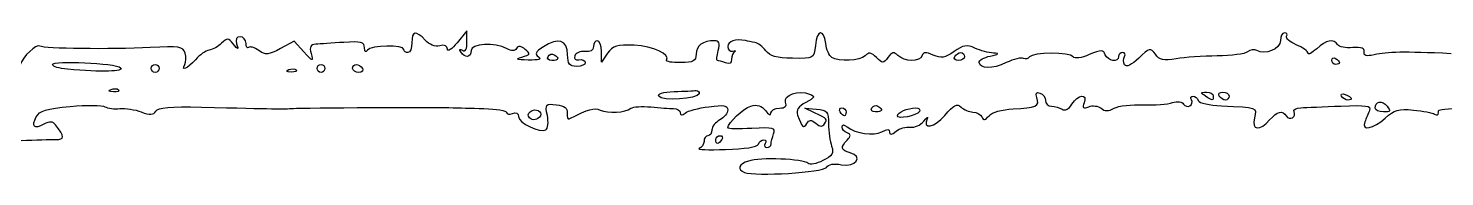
# Model space of a CAD drawing. Extents: x -171 to 832, y -60 to 309.
# Drawn here: x 189.57 to 220.15, y 152.56 to 155.75 of the extents above; entities that cross this region are included whole.
import ezdxf

# ---------------------------------------------------------------- set-up
doc = ezdxf.new("R2010")
doc.units = 0
doc.layers.add('Mobo_Pics_Outline', color=7, linetype='CONTINUOUS')

msp = doc.modelspace()

# ---------------------------------------------------------------- linework, layer by layer
at = {"layer": 'Mobo_Pics_Outline', "color": 1}
for points in [[(199.040851, 155.45732), (199.037733, 155.696762), (198.828111, 155.441021)], [(195.520173, 155.243332), (195.311373, 155.47189), (195.014775, 155.312923)], [(202.07759, 155.212917), (201.942207, 155.019622), (201.942207, 155.251695)], [(206.545805, 153.929593), (206.332696, 154.029996), (206.588438, 154.010154)]]:
    msp.add_lwpolyline(points, dxfattribs=at)
for points in [[(200.791865, 155.144347)], [(209.57108, 155.142958)], [(217.711834, 155.062738)], [(190.412612, 154.869698)], [(192.224035, 154.887273)], [(195.191572, 154.860259)], [(195.804261, 154.887273)], [(196.571452, 154.887273)], [(191.355616, 154.4339)], [(203.180102, 154.28679)], [(214.984015, 154.290532)], [(215.282395, 154.290532)], [(217.925546, 154.28956)], [(200.370283, 153.855499)], [(207.09902, 153.949703)], [(207.781829, 154.036321)], [(208.335056, 153.867121)], [(218.649512, 154.029801)], [(204.413851, 153.353001)]]:
    msp.add_lwpolyline(points, close=True, dxfattribs=at)
for points in [[(198.140414, 155.492895), (197.942244, 155.711899), (197.850436, 155.695458), (197.850436, 155.441021)], [(206.787487, 155.422916), (206.74749, 155.74939), (206.59354, 155.719397), (206.562841, 155.379149)], [(189.82165, 155.365789), (189.738028, 155.417465), (189.456945, 155.150129), (189.385347, 154.950859)], [(192.20146, 155.33801), (191.334815, 155.293421), (189.911769, 155.309947), (189.82165, 155.365789)], [(192.952848, 155.21646), (192.908231, 155.357058), (192.826962, 155.370211), (192.20146, 155.33801)], [(193.743621, 155.431524), (193.672188, 155.360091), (193.551999, 155.29257), (193.47654, 155.281487)], [(193.99375, 155.415934), (193.886033, 155.546271), (193.859983, 155.547915), (193.743621, 155.431524)], [(194.067082, 155.419619), (194.111161, 155.279474), (194.106711, 155.279247), (193.99375, 155.415934)], [(194.145375, 155.568806), (194.065098, 155.568806), (194.037007, 155.515288), (194.067082, 155.419619)], [(194.270185, 155.426762), (194.27057, 155.504885), (194.214229, 155.568806), (194.145375, 155.568806)], [(194.324014, 155.33852), (194.294421, 155.308926), (194.270185, 155.348724), (194.270185, 155.426762)], [(194.548008, 155.273153), (194.454408, 155.338718), (194.353608, 155.368113), (194.324014, 155.33852)], [(195.777558, 155.408394), (195.659354, 155.40074), (195.635231, 155.35292), (195.675795, 155.206567)], [(196.380006, 155.448107), (196.133873, 155.431666), (195.862768, 155.413893), (195.777558, 155.408394)], [(196.828841, 155.331547), (196.827732, 155.454825), (196.757181, 155.473165), (196.380006, 155.448107)], [(197.67996, 155.293279), (197.67996, 155.398473), (196.961553, 155.388126), (196.892762, 155.28194)], [(197.850436, 155.441021), (197.850436, 155.323808), (197.812083, 155.227912), (197.765198, 155.227912)], [(198.451981, 155.374973), (198.353534, 155.349178), (198.227166, 155.397084), (198.140414, 155.492895)], [(198.618063, 155.301783), (198.618063, 155.375115), (198.55624, 155.402214), (198.451981, 155.374973)], [(198.828111, 155.441021), (198.712826, 155.300365), (198.61829, 155.23772), (198.618063, 155.301783)], [(198.945493, 155.27868), (199.011172, 155.238088), (199.042892, 155.297389), (199.040851, 155.45732)], [(199.896775, 155.312923), (199.642025, 155.449241), (199.12915, 155.420923), (199.12915, 155.270545)], [(200.298841, 155.297616), (200.209975, 155.371373), (200.149257, 155.377723), (200.111868, 155.317175)], [(200.690731, 155.353628), (200.517449, 155.240101), (200.49565, 155.193499), (200.588372, 155.134765)], [(201.214525, 155.184854), (201.21084, 155.495834), (201.007624, 155.561283), (200.690731, 155.353628)], [(201.771731, 155.356917), (201.771731, 155.277802), (201.703105, 155.237691), (201.589322, 155.250362)], [(201.856969, 155.483767), (201.810084, 155.483767), (201.771731, 155.426677), (201.771731, 155.356917)], [(201.942207, 155.251695), (201.942207, 155.379339), (201.903854, 155.483767), (201.856969, 155.483767)], [(202.652983, 155.385461), (202.279173, 155.403036), (202.192617, 155.377241), (202.07759, 155.212917)], [(203.352398, 155.063508), (203.433554, 155.194837), (203.061266, 155.366209), (202.652983, 155.385461)], [(204.387851, 155.483775), (204.13554, 155.483775), (203.988042, 155.378298), (203.987769, 155.197615)], [(204.4645, 155.270667), (204.504043, 155.428273), (204.484059, 155.483775), (204.387851, 155.483775)], [(205.053636, 155.485051), (204.84546, 155.531596), (204.67004, 155.473713), (204.67004, 155.358739)], [(204.67004, 155.358739), (204.67004, 155.289886), (204.717974, 155.24524), (204.776595, 155.259527)], [(205.25722, 155.446925), (205.192137, 155.457413), (205.100521, 155.474705), (205.053636, 155.485051)], [(205.491986, 155.268626), (205.427951, 155.356188), (205.322304, 155.436437), (205.25722, 155.446925)], [(206.562841, 155.379149), (206.537613, 155.100758), (206.537046, 155.100333), (206.073031, 155.104868)], [(206.915357, 155.12322), (206.860989, 155.157831), (206.803446, 155.292675), (206.787487, 155.422916)], [(210.008529, 155.324199), (209.834793, 155.403371), (209.75616, 155.390473), (209.556986, 155.250158)], [(216.604049, 155.485533), (216.604049, 155.306638), (216.265694, 155.163818), (216.093696, 155.270128)], [(216.694332, 155.654393), (216.644698, 155.654393), (216.604049, 155.578396), (216.604049, 155.485533)], [(216.738043, 155.579048), (216.763554, 155.62049), (216.743995, 155.654393), (216.694332, 155.654393)], [(216.946134, 155.398226), (216.806074, 155.456251), (216.712446, 155.537605), (216.738043, 155.579048)], [(217.20077, 155.214541), (217.20077, 155.257571), (217.086194, 155.340229), (216.946134, 155.398226)], [(217.839903, 155.39902), (217.757614, 155.532163), (217.590426, 155.499338), (217.387346, 155.310125)], [(218.164595, 155.335098), (218.014897, 155.323476), (217.868769, 155.35239), (217.839903, 155.39902)], [(190.092949, 154.968486), (190.092949, 155.067245), (191.459665, 155.003862), (191.563226, 154.900284)], [(193.176927, 155.074076), (193.013283, 154.885402), (192.850999, 154.813061), (192.94973, 154.972822)], [(192.94973, 154.972822), (192.978984, 155.020132), (192.980373, 155.129776), (192.952848, 155.21646)], [(193.47654, 155.281487), (193.401082, 155.270432), (193.266266, 155.177087), (193.176927, 155.074076)], [(195.014775, 155.312923), (194.756142, 155.174309), (194.696399, 155.169206), (194.548008, 155.273153)], [(195.675795, 155.206567), (195.725854, 155.026028), (195.716727, 155.028183), (195.520173, 155.243332)], [(196.892762, 155.28194), (196.852765, 155.220202), (196.829663, 155.238145), (196.828841, 155.331547)], [(197.765198, 155.227912), (197.718313, 155.227912), (197.67996, 155.257335), (197.67996, 155.293279)], [(198.907906, 155.241093), (198.870233, 155.302066), (198.884662, 155.316381), (198.945493, 155.27868)], [(199.12915, 155.270545), (199.12915, 155.119175), (198.994334, 155.101232), (198.907906, 155.241093)], [(200.111868, 155.317175), (200.074252, 155.256315), (200.005257, 155.254983), (199.896775, 155.312923)], [(200.3652, 155.067358), (200.09812, 155.073027), (200.068237, 155.086917), (200.227323, 155.131477)], [(200.227323, 155.131477), (200.405707, 155.181452), (200.414409, 155.201691), (200.298841, 155.297616)], [(200.588372, 155.134765), (200.666324, 155.085386), (200.590843, 155.062595), (200.3652, 155.067358)], [(200.871207, 155.05772), (200.798101, 155.05772), (200.762413, 155.096697), (200.791865, 155.144347)], [(200.791865, 155.144347), (200.821317, 155.191997), (200.881128, 155.20892), (200.924753, 155.181934)], [(200.924753, 155.181934), (201.042986, 155.108857), (201.020933, 155.05772), (200.871207, 155.05772)], [(201.409435, 154.929707), (201.253955, 154.929707), (201.217048, 154.97801), (201.214525, 155.184854)], [(201.367171, 155.158293), (201.34336, 155.091027), (201.38021, 155.056813), (201.45873, 155.073055)], [(201.589322, 155.250362), (201.489004, 155.261417), (201.389026, 155.220088), (201.367171, 155.158293)], [(201.45873, 155.073055), (201.530957, 155.088079), (201.592553, 155.061717), (201.595643, 155.014945)], [(203.652496, 155.010982), (203.468244, 155.008811), (203.333202, 155.032525), (203.352398, 155.063508)], [(203.987769, 155.197615), (203.987769, 155.042588), (203.936803, 155.014327), (203.652496, 155.010982)], [(204.448343, 155.057558), (204.427933, 155.057558), (204.43502, 155.153454), (204.4645, 155.270667)], [(204.620462, 155.005826), (204.546308, 155.034286), (204.468866, 155.057558), (204.448343, 155.057558)], [(204.755306, 155.083977), (204.755306, 155.000553), (204.707061, 154.972604), (204.620462, 155.005826)], [(204.819228, 155.249605), (204.78405, 155.230046), (204.755306, 155.15541), (204.755306, 155.083977)], [(204.776595, 155.259527), (204.835187, 155.2737), (204.854377, 155.269448), (204.819228, 155.249605)], [(206.073031, 155.104868), (205.721291, 155.10827), (205.58012, 155.148097), (205.491986, 155.268626)], [(207.637106, 155.160609), (207.523891, 155.047393), (207.071371, 155.023951), (206.915357, 155.12322)], [(207.881878, 155.121661), (207.771072, 155.232467), (207.717497, 155.240971), (207.637106, 155.160609)], [(208.13127, 155.125346), (208.03098, 154.989623), (208.014199, 154.989396), (207.881878, 155.121661)], [(208.346845, 155.164294), (208.260303, 155.249645), (208.217415, 155.241907), (208.13127, 155.125346)], [(208.867742, 155.162596), (208.822303, 155.026306), (208.485621, 155.027412), (208.346845, 155.164294)], [(209.109254, 155.173935), (208.95281, 155.244857), (208.89419, 155.242136), (208.867742, 155.162596)], [(209.556986, 155.250158), (209.35995, 155.111374), (209.278029, 155.097399), (209.109254, 155.173935)], [(209.651301, 155.05772), (209.578195, 155.05772), (209.54211, 155.096073), (209.57108, 155.142958)], [(209.57108, 155.142958), (209.60005, 155.189843), (209.659861, 155.228196), (209.703969, 155.228196)], [(209.784189, 155.142958), (209.784189, 155.096073), (209.724378, 155.05772), (209.651301, 155.05772)], [(209.703969, 155.228196), (209.748076, 155.228196), (209.784189, 155.189843), (209.784189, 155.142958)], [(210.406691, 155.218268), (210.303397, 155.223938), (210.124219, 155.271475), (210.008529, 155.324199)], [(210.099813, 155.014401), (210.090458, 155.060832), (210.19809, 155.123421), (210.338745, 155.153497)], [(210.338745, 155.153497), (210.529602, 155.194316), (210.546836, 155.210728), (210.406691, 155.218268)], [(211.058359, 155.103539), (211.015244, 155.130185), (210.847603, 155.089082), (210.685844, 155.012433)], [(211.185238, 155.13353), (211.158592, 155.090386), (211.101474, 155.076893), (211.058359, 155.103539)], [(212.131389, 155.138915), (212.068006, 155.241473), (211.249077, 155.236767), (211.185238, 155.13353)], [(212.478109, 155.183646), (212.303551, 155.110711), (212.160246, 155.092229), (212.131389, 155.138915)], [(212.823643, 155.182878), (212.781521, 155.292635), (212.739228, 155.292749), (212.478109, 155.183646)], [(213.109132, 155.143051), (213.109132, 155.010475), (212.8774, 155.04279), (212.823643, 155.182878)], [(213.199415, 155.228289), (213.149781, 155.228289), (213.109132, 155.189936), (213.109132, 155.143051)], [(213.237003, 155.143051), (213.265973, 155.189936), (213.249192, 155.228289), (213.199415, 155.228289)], [(213.241255, 154.965574), (213.209904, 155.016286), (213.207948, 155.096166), (213.237003, 155.143051)], [(213.54478, 155.109517), (213.389243, 154.9605), (213.277218, 154.907379), (213.241255, 154.965574)], [(213.904619, 155.19073), (213.797242, 155.337564), (213.778363, 155.333284), (213.54478, 155.109517)], [(214.352002, 155.09353), (214.083873, 155.047155), (213.995574, 155.066317), (213.904619, 155.19073)], [(215.240153, 155.156175), (214.935409, 155.1535), (214.535744, 155.125306), (214.352002, 155.09353)], [(215.897057, 155.244616), (215.840506, 155.198638), (215.5449, 155.15884), (215.240153, 155.156175)], [(216.093696, 155.270128), (216.042106, 155.302018), (215.953608, 155.290538), (215.897057, 155.244616)], [(217.387346, 155.310125), (217.284732, 155.214541), (217.20077, 155.171511), (217.20077, 155.214541)], [(217.711834, 155.062738), (217.711834, 155.112401), (217.750187, 155.129295), (217.797072, 155.100325)], [(217.797072, 154.972454), (217.750187, 154.972454), (217.711834, 155.013075), (217.711834, 155.062738)], [(217.797072, 155.100325), (217.843957, 155.071355), (217.88231, 155.030734), (217.88231, 155.010042)], [(218.413052, 155.242207), (218.429493, 155.321605), (218.354374, 155.349725), (218.164595, 155.335098)], [(218.62616, 155.180213), (218.454239, 155.142569), (218.395817, 155.15952), (218.413052, 155.242207)], [(220.287668, 155.204308), (219.25514, 155.250768), (218.926346, 155.246034), (218.62616, 155.180213)], [(190.412612, 154.869698), (190.236807, 154.885005), (190.092949, 154.929509), (190.092949, 154.968486)], [(191.563226, 154.900284), (191.646111, 154.817427), (191.159427, 154.804473), (190.412612, 154.869698)], [(192.224035, 154.887273), (192.224035, 154.934158), (192.262388, 154.972511), (192.309273, 154.972511)], [(192.309273, 154.802035), (192.262388, 154.802035), (192.224035, 154.840388), (192.224035, 154.887273)], [(192.309273, 154.972511), (192.356158, 154.972511), (192.394511, 154.934158), (192.394511, 154.887273)], [(192.394511, 154.887273), (192.394511, 154.840388), (192.356158, 154.802035), (192.309273, 154.802035)], [(195.243077, 154.808753), (195.14378, 154.812722), (195.123569, 154.833131), (195.191572, 154.860259)], [(195.191572, 154.860344), (195.253112, 154.885005), (195.326643, 154.881887), (195.354961, 154.853541)], [(195.354961, 154.853541), (195.383307, 154.825194), (195.332851, 154.805068), (195.243077, 154.808753)], [(195.804261, 154.887273), (195.804261, 154.934158), (195.842614, 154.972511), (195.889499, 154.972511)], [(195.889499, 154.802035), (195.842614, 154.802035), (195.804261, 154.840388), (195.804261, 154.887273)], [(195.889499, 154.972511), (195.936384, 154.972511), (195.974736, 154.934158), (195.974736, 154.887273)], [(195.974736, 154.887273), (195.974736, 154.840388), (195.936384, 154.802035), (195.889499, 154.802035)], [(196.571452, 154.887273), (196.571452, 154.934158), (196.607537, 154.972511), (196.651672, 154.972511)], [(196.70434, 154.802035), (196.631263, 154.802035), (196.571452, 154.840388), (196.571452, 154.887273)], [(196.651672, 154.972511), (196.69578, 154.972511), (196.755591, 154.934158), (196.784561, 154.887273)], [(196.784561, 154.887273), (196.813531, 154.840388), (196.777474, 154.802035), (196.70434, 154.802035)], [(201.595643, 155.014945), (201.598761, 154.96806), (201.514912, 154.929707), (201.409435, 154.929707)], [(210.685844, 155.012433), (210.38063, 154.867611), (210.128873, 154.868433), (210.099813, 155.014401)], [(217.88231, 155.010042), (217.88231, 154.989349), (217.843957, 154.972454), (217.797072, 154.972454)], [(191.355616, 154.433985), (191.417156, 154.458646), (191.490687, 154.455528), (191.519005, 154.427182)], [(191.407122, 154.382394), (191.307824, 154.386363), (191.287613, 154.406772), (191.355616, 154.4339)], [(191.519005, 154.427182), (191.547351, 154.398835), (191.496895, 154.378709), (191.407122, 154.382394)], [(200.776921, 153.873286), (200.727882, 154.118483), (200.738426, 154.131012), (200.971519, 154.104394)], [(203.180114, 154.286847), (203.145389, 154.343058), (203.268186, 154.380504), (203.513766, 154.388582)], [(204.051555, 154.339968), (204.020997, 154.227574), (203.245946, 154.180264), (203.180102, 154.28679)], [(203.513766, 154.388582), (203.727498, 154.395669), (203.940751, 154.405307), (203.987633, 154.409842)], [(203.987633, 154.409842), (204.034518, 154.414661), (204.06329, 154.383197), (204.051555, 154.339968)], [(205.787665, 154.03337), (205.911737, 154.03337), (205.952216, 154.072629), (205.91854, 154.160362)], [(205.91854, 154.160362), (205.861167, 154.309918), (206.206322, 154.425288), (206.438995, 154.334352)], [(206.357046, 154.153587), (206.193685, 154.067158), (206.141216, 153.987703), (206.178406, 153.883105)], [(206.438995, 154.334352), (206.568, 154.283924), (206.556803, 154.259262), (206.357046, 154.153587)], [(209.359026, 153.874278), (209.553369, 154.10482), (209.621911, 154.139969), (209.709862, 154.05425)], [(210.834816, 154.013657), (211.322075, 154.032933), (211.414856, 154.077749), (211.344732, 154.26047)], [(211.344732, 154.26047), (211.308959, 154.353673), (211.330559, 154.384486), (211.412395, 154.357188)], [(211.412395, 154.357188), (211.478471, 154.335078), (211.532641, 154.262794), (211.532754, 154.196379)], [(211.532754, 154.196379), (211.532754, 154.129963), (211.590411, 154.074602), (211.660625, 154.073355)], [(212.104332, 154.114939), (212.236143, 154.325979), (212.446066, 154.35081), (212.367501, 154.146064)], [(212.367501, 154.146064), (212.324924, 154.035087), (212.346808, 154.016492), (212.466232, 154.0623)], [(213.639389, 154.104613), (213.887137, 154.095542), (214.172918, 154.115668), (214.27446, 154.149258)], [(214.27446, 154.149258), (214.379683, 154.184124), (214.483034, 154.171652), (214.514782, 154.120317)], [(214.651213, 154.080121), (214.695632, 154.107617), (214.70989, 154.165728), (214.682905, 154.209381)], [(214.682905, 154.209381), (214.655975, 154.253035), (214.671283, 154.288723), (214.717034, 154.288723)], [(214.717034, 154.288723), (214.762785, 154.288723), (214.814517, 154.245806), (214.832007, 154.193337)], [(214.832007, 154.193337), (214.849582, 154.140868), (215.073264, 154.089759), (215.329258, 154.079753)], [(214.984043, 154.290532), (214.874768, 154.361143), (214.877857, 154.37336), (215.005303, 154.374466)], [(215.15449, 154.290532), (215.15449, 154.186557), (215.144853, 154.186557), (214.984015, 154.290532)], [(215.005303, 154.374466), (215.087338, 154.375146), (215.15449, 154.337417), (215.15449, 154.290532)], [(215.282395, 154.290532), (215.253425, 154.337417), (215.289482, 154.37577), (215.362616, 154.37577)], [(215.415283, 154.205294), (215.371176, 154.205294), (215.311365, 154.243647), (215.282395, 154.290532)], [(215.362616, 154.37577), (215.435693, 154.37577), (215.495504, 154.337417), (215.495504, 154.290532)], [(215.495504, 154.290532), (215.495504, 154.243647), (215.459419, 154.205294), (215.415283, 154.205294)], [(217.925546, 154.28956), (217.895669, 154.33789), (217.929798, 154.352177), (218.005767, 154.323065)], [(218.057839, 154.205286), (218.013732, 154.205286), (217.954176, 154.243213), (217.925546, 154.28956)], [(218.005767, 154.323065), (218.153452, 154.266401), (218.180466, 154.205286), (218.057839, 154.205286)], [(218.649512, 154.029801), (218.649512, 154.177486), (218.79955, 154.204812), (218.906019, 154.076516)], [(189.906931, 153.684272), (189.692688, 153.56961), (189.628682, 153.631746), (189.742323, 153.844089)], [(189.742323, 153.844089), (189.813104, 153.976353), (189.961214, 154.021594), (190.475878, 154.068253)], [(190.475878, 154.068253), (190.83056, 154.100398), (191.167739, 154.097648), (191.225169, 154.062016)], [(191.225169, 154.062016), (191.282598, 154.026527), (191.427194, 154.007733), (191.546467, 154.020234)], [(191.546467, 154.020234), (191.665749, 154.032706), (191.873574, 154.000958), (192.008282, 153.94985)], [(192.008282, 153.94985), (192.196814, 153.878161), (192.268871, 153.882016), (192.321136, 153.966574)], [(192.321136, 153.966574), (192.371253, 154.047645), (192.629911, 154.070435), (193.308511, 154.053569)], [(193.308511, 154.053569), (194.914862, 154.013629), (195.075924, 154.011418), (195.293514, 154.026357)], [(195.293514, 154.026357), (195.498573, 154.04053), (198.396428, 154.052719), (198.745875, 154.040813)], [(198.745875, 154.040813), (198.839645, 154.037695), (199.136931, 154.028908), (199.406512, 154.021538)], [(199.406512, 154.021538), (199.676086, 154.014168), (199.896661, 153.976609), (199.896661, 153.938284)], [(199.896661, 153.938284), (199.896661, 153.89996), (199.954205, 153.890662), (200.024532, 153.917591)], [(200.024532, 153.917591), (200.09965, 153.94642), (200.152403, 153.918725), (200.152403, 153.850467)], [(200.152403, 153.850467), (200.152403, 153.714234), (200.621095, 153.485696), (200.744323, 153.561852)], [(200.370311, 153.855499), (200.344232, 153.89748), (200.379098, 153.953323), (200.447782, 153.979628)], [(200.603971, 153.833672), (200.526897, 153.756626), (200.425558, 153.766066), (200.370283, 153.855499)], [(200.447782, 153.979628), (200.580982, 154.030737), (200.694764, 153.924466), (200.603971, 153.833672)], [(200.744323, 153.561852), (200.790754, 153.590567), (200.805437, 153.730712), (200.776921, 153.873286)], [(200.971519, 154.104394), (201.147608, 154.084268), (201.214392, 154.032479), (201.205434, 153.922892)], [(201.205434, 153.922892), (201.198631, 153.838533), (201.217623, 153.782237), (201.248067, 153.797771)], [(201.248067, 153.797771), (201.679373, 154.018476), (201.780814, 154.047616), (201.915805, 153.989535)], [(201.915805, 153.989535), (202.091865, 153.913821), (202.455028, 153.934457), (202.581882, 154.027377)], [(202.581882, 154.027377), (202.628767, 154.061733), (202.820559, 154.075226), (203.008099, 154.057339)], [(203.008099, 154.057339), (203.195639, 154.039481), (203.4162, 154.024457), (203.498249, 154.023947)], [(203.498249, 154.023947), (203.580283, 154.023437), (203.647436, 153.982335), (203.647436, 153.932643)], [(203.647436, 153.932643), (203.647436, 153.872407), (203.682983, 153.870253), (203.753991, 153.926124)], [(203.753991, 153.926124), (203.812583, 153.972272), (204.042753, 154.033783), (204.265451, 154.062782)], [(204.265451, 154.062782), (204.586112, 154.104564), (204.670358, 154.089994), (204.670358, 153.992313)], [(204.670358, 153.992313), (204.670358, 153.924536), (204.593652, 153.828016), (204.499882, 153.777843)], [(204.673051, 153.607141), (204.680988, 153.720413), (204.999891, 154.018233), (205.171546, 154.072714)], [(205.171546, 154.072714), (205.310217, 154.116736), (205.398431, 154.089722), (205.483734, 153.977158)], [(205.483734, 153.977158), (205.553523, 153.885061), (205.603753, 153.864255), (205.60534, 153.926815)], [(205.60534, 153.926815), (205.606877, 153.985407), (205.688877, 154.03337), (205.787665, 154.03337)], [(206.178406, 153.883105), (206.271326, 153.621864), (206.309877, 153.586587), (206.379439, 153.699136)], [(206.759849, 153.693751), (206.826378, 153.80141), (206.832756, 153.794409), (206.545805, 153.929593)], [(206.588438, 154.010154), (206.819291, 153.992295), (206.84452, 153.961426), (206.84795, 153.692098)], [(207.09902, 153.949703), (207.07005, 153.996588), (207.086831, 154.03494), (207.136607, 154.03494)], [(207.189303, 153.864465), (207.16861, 153.864465), (207.128018, 153.902818), (207.09902, 153.949703)], [(207.136607, 154.03494), (207.186242, 154.03494), (207.226891, 153.996588), (207.226891, 153.949703)], [(207.226891, 153.949703), (207.226891, 153.902818), (207.209883, 153.864465), (207.189303, 153.864465)], [(207.861171, 153.949694), (207.788066, 153.949694), (207.752377, 153.988671), (207.781829, 154.036321)], [(207.781829, 154.036321), (207.811281, 154.083971), (207.871092, 154.100894), (207.914717, 154.073908)], [(207.914717, 154.073908), (208.032951, 154.000831), (208.010897, 153.949694), (207.861171, 153.949694)], [(208.33505, 153.867121), (208.33505, 153.942948), (208.551872, 154.034904), (208.730648, 154.034904)], [(208.810188, 153.959842), (208.750518, 153.863294), (208.335056, 153.782223), (208.335056, 153.867121)], [(208.730648, 154.034904), (208.799898, 154.034904), (208.8357, 154.001115), (208.810188, 153.959842)], [(208.980179, 153.804404), (208.859083, 153.562212), (209.139599, 153.613972), (209.359026, 153.874278)], [(208.903445, 153.749327), (208.973347, 153.83499), (209.007873, 153.859764), (208.980179, 153.804404)], [(209.709862, 154.05425), (209.769985, 153.995629), (209.885014, 153.947695), (209.96549, 153.947695)], [(209.96549, 153.947695), (210.045966, 153.947695), (210.131799, 153.899733), (210.156177, 153.841141)], [(210.156177, 153.841141), (210.189626, 153.760835), (210.22812, 153.766958), (210.312451, 153.866086)], [(210.312451, 153.866086), (210.379944, 153.945342), (210.58727, 154.003906), (210.834816, 154.013657)], [(211.660625, 154.073355), (211.730839, 154.072119), (211.834956, 154.041862), (211.892046, 154.006117)], [(211.892046, 154.006117), (211.954918, 153.966744), (212.038569, 154.009519), (212.104332, 154.114939)], [(212.466232, 154.0623), (212.550647, 154.0947), (212.669929, 154.079591), (212.731299, 154.028568)], [(212.731299, 154.028568), (212.811633, 153.961897), (212.891428, 153.961897), (213.015926, 154.028531)], [(213.015926, 154.028531), (213.111085, 154.079469), (213.391644, 154.113684), (213.639389, 154.104613)], [(214.514782, 154.120317), (214.545424, 154.070767), (214.606794, 154.052682), (214.651213, 154.080121)], [(215.329258, 154.079753), (216.12083, 154.048798), (216.101999, 154.055658), (216.042823, 153.819901)], [(216.371639, 153.777268), (216.532789, 153.965488), (216.651702, 153.993069), (216.733252, 153.861117)], [(216.733252, 153.861117), (216.762704, 153.813466), (216.823139, 153.79694), (216.867529, 153.82438)], [(216.867529, 153.82438), (216.911948, 153.851876), (216.926206, 153.909986), (216.89922, 153.953639)], [(216.89922, 153.953639), (216.872291, 153.997293), (216.938735, 154.036184), (217.047019, 154.040039)], [(217.047019, 154.040039), (217.155274, 154.044008), (217.544142, 154.060165), (217.911175, 154.076351)], [(217.911175, 154.076351), (218.46282, 154.100446), (218.569961, 154.084572), (218.52919, 153.984055)], [(218.52919, 153.984055), (218.501977, 153.917214), (218.456595, 153.804962), (218.428135, 153.734663)], [(218.830448, 153.949581), (218.730952, 153.949581), (218.649512, 153.985666), (218.649512, 154.029801)], [(218.906019, 154.076516), (218.993695, 153.970897), (218.980996, 153.949581), (218.830448, 153.949581)], [(218.869234, 153.817775), (219.058929, 153.99358), (219.159933, 154.02238), (219.474822, 153.990518)], [(219.474822, 153.990518), (219.682687, 153.969542), (219.88908, 153.929828), (219.933499, 153.902361)], [(220.014258, 153.928439), (220.014258, 154.026093), (219.921849, 154.020225), (222.060101, 154.058833)], [(219.933499, 153.902361), (219.977918, 153.874865), (220.014258, 153.88677), (220.014258, 153.928439)], [(190.156691, 153.669815), (190.097391, 153.746577), (190.030663, 153.750432), (189.906931, 153.684272)], [(190.162361, 153.355251), (190.357016, 153.353094), (190.355967, 153.411916), (190.156691, 153.669815)], [(204.329407, 153.56173), (204.329407, 153.493046), (204.291054, 153.436864), (204.244169, 153.436864)], [(204.499882, 153.777843), (204.406112, 153.72767), (204.329407, 153.630413), (204.329407, 153.56173)], [(205.19394, 153.594101), (204.905809, 153.577944), (204.671407, 153.583897), (204.673051, 153.607141)], [(205.66294, 153.480574), (205.711328, 153.606687), (205.655854, 153.620124), (205.19394, 153.594101)], [(206.379439, 153.699136), (206.433638, 153.786812), (206.473408, 153.787833), (206.574321, 153.703955)], [(206.574321, 153.703955), (206.666022, 153.627845), (206.717329, 153.625039), (206.759849, 153.693751)], [(206.84795, 153.692098), (206.849996, 153.528), (206.880265, 153.310974), (206.915131, 153.209811)], [(207.142506, 153.624375), (207.142506, 153.683166), (207.178336, 153.684725), (207.24906, 153.628911)], [(207.24906, 153.496731), (207.190468, 153.518275), (207.142506, 153.575648), (207.142506, 153.624375)], [(207.24906, 153.628911), (207.433397, 153.48372), (207.821171, 153.428473), (207.996687, 153.522413)], [(207.996687, 153.522413), (208.119682, 153.588234), (208.165433, 153.585966), (208.165433, 153.513909)], [(208.165433, 153.513909), (208.165433, 153.446558), (208.210164, 153.452341), (208.3064, 153.532335)], [(208.3064, 153.532335), (208.383928, 153.596681), (208.52138, 153.636791), (208.61187, 153.621456)], [(208.61187, 153.621456), (208.702352, 153.606149), (208.83354, 153.663664), (208.903445, 153.749327)], [(216.042823, 153.819901), (215.976124, 153.554124), (216.160149, 153.530271), (216.371639, 153.777268)], [(218.428135, 153.734663), (218.345675, 153.53088), (218.614286, 153.581507), (218.869234, 153.817775)], [(189.413215, 153.333425), (189.717185, 153.346747), (190.054298, 153.356385), (190.162361, 153.355251)], [(204.158931, 153.316108), (204.158931, 153.249692), (204.110969, 153.178656), (204.052377, 153.158246)], [(204.244169, 153.436864), (204.197284, 153.436864), (204.158931, 153.382524), (204.158931, 153.316108)], [(204.413851, 153.353001), (204.413851, 153.399886), (204.454471, 153.438239), (204.504134, 153.438239)], [(204.451438, 153.267763), (204.430745, 153.267763), (204.413851, 153.306116), (204.413851, 153.353001)], [(204.541722, 153.353001), (204.512752, 153.306116), (204.472131, 153.267763), (204.451438, 153.267763)], [(204.504134, 153.438239), (204.553797, 153.438239), (204.570692, 153.399886), (204.541722, 153.353001)], [(204.624045, 153.139821), (205.037237, 153.15116), (205.314823, 153.196316), (205.334405, 153.25505)], [(205.334405, 153.25505), (205.35198, 153.308086), (205.403967, 153.351484), (205.449718, 153.351484)], [(205.449718, 153.351484), (205.495469, 153.351484), (205.509161, 153.313131), (205.480191, 153.266246)], [(205.480191, 153.266246), (205.45122, 153.219361), (205.468002, 153.181009), (205.517778, 153.181009)], [(205.517778, 153.181009), (205.567413, 153.181009), (205.608061, 153.216243), (205.608061, 153.259273)], [(205.608061, 153.259273), (205.608061, 153.302331), (205.632723, 153.401913), (205.66294, 153.480574)], [(207.31335, 153.070571), (207.115549, 153.122303), (207.100383, 153.187075), (207.24906, 153.344709)], [(207.24906, 153.344709), (207.334298, 153.435078), (207.334298, 153.465465), (207.24906, 153.496731)], [(204.052377, 153.158246), (203.993785, 153.137837), (204.251029, 153.129616), (204.624045, 153.139821)], [(206.403661, 152.844054), (206.308474, 152.937399), (205.358746, 152.973144), (205.117994, 152.892442)], [(206.915131, 153.209811), (206.966608, 153.060454), (206.931288, 153.002259), (206.72657, 152.90018)], [(207.126179, 152.813072), (207.43158, 152.751985), (207.607283, 152.993724), (207.31335, 153.070571)], [(205.117994, 152.892442), (204.905707, 152.821292), (204.867893, 152.709777), (205.034372, 152.645884)], [(205.034372, 152.645884), (205.268145, 152.556168), (206.735482, 152.647506), (206.802493, 152.755925)], [(206.72657, 152.90018), (206.587984, 152.831043), (206.442686, 152.805787), (206.403661, 152.844054)], [(206.802493, 152.755925), (206.845495, 152.825516), (206.961545, 152.84601), (207.126179, 152.813072)]]:
    msp.add_open_spline(points, degree=3, dxfattribs=at)

doc.saveas('drawing.dxf')
